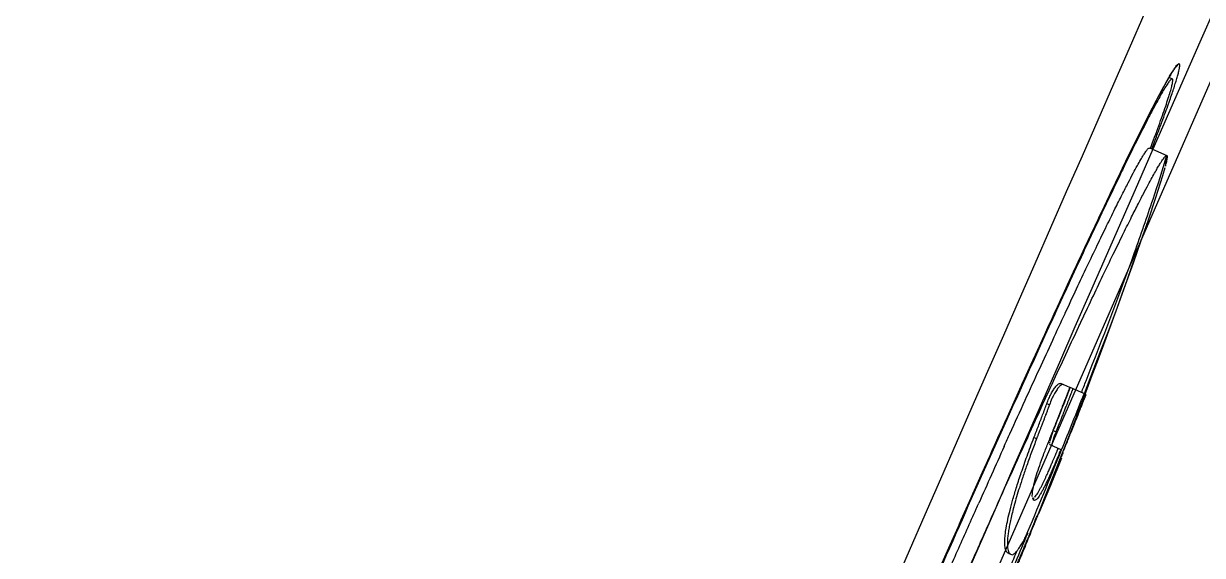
# Model space of a CAD drawing. Header units: millimetres. Extents: x 1145859089 to 1147511753, y -1047484727 to -1047247487.
# Drawn here: x 1146335798.7 to 1146335893.6, y -1047431174.8 to -1047431132 of the extents above; entities that cross this region are included whole.
import ezdxf
from ezdxf.xclip import XClip

# ---------------------------------------------------------------- set-up
doc = ezdxf.new("R2010")
doc.units = ezdxf.units.MM
doc.header["$LTSCALE"] = 100
doc.header["$MEASUREMENT"] = 0
doc.header["$XCLIPFRAME"] = 2
doc.layers.get('0').update_dxf_attribs({"linetype": 'CONTINUOUS'})
doc.layers.add('XREF', color=135, linetype='CONTINUOUS')
doc.layers.add('단지배치도$0$W240910', color=135, linetype='CONTINUOUS')

# ---------------------------------------------------------------- blocks, each defined once
blk = doc.blocks.new('단지배치도$0$zw$9902')
at = {"layer": '단지배치도$0$W240910', "linetype": 'ByBlock', "ltscale": 20}
for p, q in [((67175.562, -59870.414), (67241.68, -59719.244)), ((67217.56, -59766.611), (67217.535, -59766.648)), ((67217.583, -59766.575), (67217.56, -59766.611)), ((67217.605, -59766.542), (67217.583, -59766.575)), ((67217.626, -59766.512), (67217.605, -59766.542)), ((67217.646, -59766.483), (67217.626, -59766.512)), ((67217.665, -59766.457), (67217.646, -59766.483)), ((67217.682, -59766.434), (67217.665, -59766.457)), ((67217.698, -59766.412), (67217.682, -59766.434)), ((67217.712, -59766.394), (67217.698, -59766.412)), ((67217.724, -59766.377), (67217.712, -59766.394)), ((67217.735, -59766.364), (67217.724, -59766.377)), ((67217.744, -59766.353), (67217.735, -59766.364)), ((67217.751, -59766.344), (67217.744, -59766.353)), ((67217.757, -59766.338), (67217.751, -59766.344)), ((67217.759, -59766.335), (67217.757, -59766.338)), ((67217.759, -59766.335), (67217.759, -59766.335)), ((67217.038, -59767.478), (67216.955, -59767.626)), ((67217.117, -59767.339), (67217.038, -59767.478)), ((67217.193, -59767.209), (67217.117, -59767.339)), ((67217.264, -59767.087), (67217.193, -59767.209)), ((67217.332, -59766.974), (67217.264, -59767.087)), ((67217.548, -59767.178), (67217.28, -59767.061)), ((67217.395, -59766.87), (67217.332, -59766.974)), ((67217.425, -59766.821), (67217.395, -59766.87)), ((67217.454, -59766.774), (67217.425, -59766.821)), ((67217.482, -59766.73), (67217.454, -59766.774)), ((67217.509, -59766.688), (67217.482, -59766.73)), ((67217.535, -59766.648), (67217.509, -59766.688)), ((67216.579, -59768.31), (67216.42, -59768.607)), ((67216.728, -59768.035), (67216.579, -59768.31)), ((67216.867, -59767.783), (67216.728, -59768.035)), ((67216.955, -59767.626), (67216.867, -59767.783)), ((67216.072, -59769.27), (67215.883, -59769.634)), ((67216.251, -59768.927), (67216.072, -59769.27)), ((67216.42, -59768.607), (67216.251, -59768.927)), ((67215.685, -59770.02), (67215.478, -59770.427)), ((67215.883, -59769.634), (67215.685, -59770.02)), ((67215.038, -59771.301), (67214.806, -59771.767)), ((67215.262, -59770.854), (67215.038, -59771.301)), ((67215.478, -59770.427), (67215.262, -59770.854)), ((67214.806, -59771.767), (67214.483, -59772.42)), ((67214.146, -59773.106), (67213.795, -59773.826)), ((67214.483, -59772.42), (67214.146, -59773.106)), ((67215.727, -59772.726), (67217.122, -59773.336)), ((67215.904, -59772.803), (67215.907, -59772.795)), ((67213.795, -59773.826), (67213.43, -59774.579)), ((67213.43, -59774.579), (67213.052, -59775.363)), ((67216.759, -59774.973), (67216.201, -59776.733)), ((67216.958, -59774.32), (67216.759, -59774.973)), ((67213.052, -59775.363), (67212.661, -59776.18)), ((67212.257, -59777.027), (67211.84, -59777.905)), ((67212.661, -59776.18), (67212.257, -59777.027)), ((67216.201, -59776.733), (67215.606, -59778.528)), ((67211.84, -59777.905), (67211.411, -59778.813)), ((67211.411, -59778.813), (67210.971, -59779.751)), ((67215.606, -59778.528), (67215.002, -59780.287)), ((67210.971, -59779.751), (67210.518, -59780.716)), ((67210.518, -59780.716), (67210.056, -59781.707)), ((67215.002, -59780.287), (67214.396, -59782.005)), ((67210.056, -59781.707), (67209.583, -59782.724)), ((67209.583, -59782.724), (67209.101, -59783.764)), ((67214.396, -59782.005), (67213.764, -59783.758)), ((67209.101, -59783.764), (67208.61, -59784.826)), ((67213.764, -59783.758), (67213.104, -59785.549)), ((67208.61, -59784.826), (67208.111, -59785.91)), ((67213.104, -59785.549), (67212.43, -59787.348)), ((67208.111, -59785.91), (67207.477, -59787.292)), ((67207.477, -59787.292), (67206.832, -59788.703)), ((67212.43, -59787.348), (67211.729, -59789.192)), ((67206.832, -59788.703), (67206.174, -59790.147)), ((67211.729, -59789.192), (67210.998, -59791.086)), ((67206.174, -59790.147), (67205.499, -59791.632)), ((67210.998, -59791.086), (67210.447, -59792.493)), ((67205.499, -59791.632), (67204.805, -59793.165)), ((67209.312, -59791.996), (67208.577, -59791.675)), ((67210.613, -59792.565), (67209.337, -59792.007)), ((67204.805, -59793.165), (67204.089, -59794.753)), ((67207.66, -59793.39), (67207.45, -59793.298)), ((67204.089, -59794.753), (67203.496, -59796.069)), ((67206.63, -59796.115), (67206.419, -59796.023)), ((67208.182, -59795.565), (67207.971, -59795.473)), ((67203.496, -59796.069), (67202.886, -59797.429)), ((67204.02, -59796.743), (67204.059, -59796.656)), ((67207.694, -59796.581), (67208.583, -59796.969)), ((67202.886, -59797.429), (67202.256, -59798.835)), ((67208.632, -59797.671), (67207.739, -59799.865)), ((67208.632, -59797.672), (67208.576, -59797.647)), ((67202.256, -59798.835), (67201.613, -59800.277)), ((67201.613, -59800.277), (67200.961, -59801.74)), ((67207.739, -59799.865), (67206.795, -59802.159)), ((67200.961, -59801.74), (67200.306, -59803.212)), ((67206.782, -59802.154), (67206.795, -59802.159)), ((67200.306, -59803.212), (67199.656, -59804.68)), ((67206.14, -59803.638), (67206.33, -59803.184)), ((67205.915, -59803.699), (67205.775, -59804.033)), ((67206.175, -59803.653), (67206.14, -59803.638)), ((67199.656, -59804.68), (67199.015, -59806.129)), ((67204.39, -59805.345), (67204.601, -59805.437)), ((67205.738, -59804.69), (67205.706, -59804.676))]:
    blk.add_line(p, q, dxfattribs=at)
at = {"layer": '단지배치도$0$W240910'}
blk.add_arc((56404.253, -57219.78, 0), 12756.719, 322.5073299, 9.110085, dxfattribs=at)
at = {"layer": '단지배치도$0$W240910', "linetype": 'ByBlock', "ltscale": 20}
for centre, radius, start, end in [((93492.861, -71309.971), 28703.079, 156.175393, 156.577978), ((93061.131, -71121.144), 28226.861, 156.173706, 156.5796719), ((68111.941, -60201.81), 994.87, 155.063341, 155.409218), ((66685.235, -59584.625), 564.854, 337.91553, 338.40736), ((68432.674, -60351.135), 1347.94, 155.714178, 155.926512), ((66577.689, -59540.778), 680.995, 337.259537, 337.89906), ((66532.959, -59521.99), 729.311, 337.006513, 337.158307)]:
    blk.add_arc(centre, radius, start, end, dxfattribs=at)
blk.add_ellipse((66756.086, -59619.918), major_axis=(177.193, -452.685), ratio=1, start_param=0.708795, end_param=0.862005, dxfattribs=at)
for points, knots in [([(67215.907, -59772.795), (67215.925, -59772.749), (67216.08, -59772.343), (67216.352, -59771.627), (67216.701, -59770.692), (67216.993, -59769.895), (67217.235, -59769.217), (67217.437, -59768.638), (67217.609, -59768.13), (67217.758, -59767.674), (67217.886, -59767.261), (67217.992, -59766.895), (67218.072, -59766.586), (67218.124, -59766.347), (67218.149, -59766.172), (67218.155, -59766.053), (67218.141, -59765.965), (67218.11, -59765.951)], [0, 0, 0, 0, 0.148021, 1.303745, 2.298237, 3.141822, 3.851049, 4.45559, 4.984101, 5.459902, 5.893388, 6.280951, 6.605326, 6.848571, 7.016796, 7.126248, 7.228192, 7.228192, 7.228192, 7.228192]), ([(67217.649, -59766.445), (67217.609, -59766.506), (67217.5, -59766.676), (67217.375, -59766.881), (67217.291, -59767.024), (67217.271, -59767.057)], [0, 0, 0, 0, 0.220338, 0.6039544, 0.7196038, 0.7196038, 0.7196038, 0.7196038]), ([(67218.11, -59765.951), (67218.08, -59765.938), (67218.009, -59765.984), (67217.93, -59766.064), (67217.822, -59766.194), (67217.729, -59766.327), (67217.667, -59766.418), (67217.649, -59766.445)], [0, 0, 0, 0, 0.0980617, 0.201128, 0.3602246, 0.5936368, 0.6907797, 0.6907797, 0.6907797, 0.6907797]), ([(67217.271, -59767.057), (67217.218, -59767.148), (67217.087, -59767.375), (67216.874, -59767.756), (67216.62, -59768.222), (67216.334, -59768.759), (67216.004, -59769.39), (67215.619, -59770.139), (67215.173, -59771.022), (67214.66, -59772.052), (67214.075, -59773.242), (67213.412, -59774.609), (67212.66, -59776.174), (67211.81, -59777.961), (67210.852, -59779.996), (67209.774, -59782.305), (67208.563, -59784.921), (67207.204, -59787.88), (67205.68, -59791.223), (67203.972, -59795.001), (67202.06, -59799.264), (67199.906, -59804.103), (67197.525, -59809.497), (67195.053, -59815.148), (67192.697, -59820.583), (67190.593, -59825.478), (67188.753, -59829.793), (67187.133, -59833.625), (67185.706, -59837.026), (67184.451, -59840.043), (67183.348, -59842.718), (67182.38, -59845.086), (67181.533, -59847.179), (67180.794, -59849.024), (67180.152, -59850.646), (67179.596, -59852.067), (67179.117, -59853.31), (67178.706, -59854.392), (67178.358, -59855.325), (67178.067, -59856.12), (67177.826, -59856.795), (67177.625, -59857.373), (67177.453, -59857.88), (67177.315, -59858.305), (67177.234, -59858.565), (67177.201, -59858.673)], [0, 0, 0, 0, 0.313904, 0.785938, 1.309904, 1.908722, 2.610799, 3.446041, 4.432154, 5.579577, 6.898803, 8.409937, 10.137933, 12.10808, 14.347045, 16.883775, 19.753734, 22.995188, 26.650958, 30.776923, 35.433042, 40.668896, 46.665278, 53.123251, 59.172395, 64.435061, 69.106362, 73.246956, 76.916151, 80.169465, 83.05019, 85.596842, 87.844859, 89.823381, 91.559072, 93.077294, 94.402921, 95.55651, 96.548523, 97.389382, 98.09617, 98.698881, 99.226154, 99.701164, 100.041093, 100.041093, 100.041093, 100.041093]), ([(67217.548, -59767.178), (67217.535, -59767.175), (67217.501, -59767.177), (67217.451, -59767.215), (67217.388, -59767.275), (67217.276, -59767.41), (67217.11, -59767.65), (67216.878, -59768.023), (67216.599, -59768.504), (67216.276, -59769.09), (67215.908, -59769.778), (67215.33, -59770.89), (67214.59, -59772.359), (67213.995, -59773.569), (67213.71, -59774.154)], [0, 0, 0, 0, 0.037854, 0.096807, 0.18345, 0.299451, 0.620754, 1.060569, 1.616799, 2.286868, 3.068011, 3.957376, 6.049129, 8.001669, 8.001669, 8.001669, 8.001669]), ([(67215.792, -59772.75), (67216.019, -59772.152), (67216.346, -59771.274), (67216.751, -59770.148), (67217.007, -59769.41), (67217.218, -59768.775), (67217.382, -59768.244), (67217.498, -59767.82), (67217.561, -59767.535), (67217.585, -59767.361), (67217.586, -59767.274), (67217.58, -59767.212), (67217.558, -59767.185), (67217.548, -59767.178)], [0, 0, 0, 0, 1.920561, 2.810156, 3.591512, 4.261774, 4.818171, 5.258124, 5.579532, 5.695572, 5.782243, 5.841216, 5.87908, 5.87908, 5.87908, 5.87908]), ([(67208.931, -59786.017), (67209.236, -59785.363), (67209.828, -59784.1), (67210.689, -59782.277), (67211.493, -59780.594), (67212.234, -59779.063), (67212.901, -59777.705), (67213.481, -59776.545), (67213.972, -59775.587), (67214.379, -59774.811), (67214.716, -59774.191), (67214.993, -59773.699), (67215.22, -59773.327), (67215.396, -59773.04), (67215.541, -59772.878), (67215.626, -59772.73), (67215.698, -59772.745), (67215.715, -59772.753)], [0, 0, 0, 0, 2.164869, 4.184166, 6.04779, 7.762806, 9.286848, 10.585733, 11.652675, 12.516561, 13.214865, 13.772063, 14.20558, 14.531009, 14.759687, 14.901069, 14.956033, 14.956033, 14.956033, 14.956033]), ([(67213.71, -59774.154), (67213.632, -59774.315), (67213.136, -59775.335), (67212.182, -59777.322), (67210.966, -59779.897), (67210.164, -59781.612), (67209.818, -59782.357)], [0, 0, 0, 0, 0.537005, 3.400659, 6.614663, 9.079079, 9.079079, 9.079079, 9.079079]), ([(67210.001, -59787.15), (67210.046, -59787.055), (67210.407, -59786.286), (67211.061, -59784.899), (67211.947, -59783.04), (67212.768, -59781.338), (67213.513, -59779.814), (67214.169, -59778.492), (67214.728, -59777.384), (67215.197, -59776.474), (67215.586, -59775.735), (67215.907, -59775.142), (67216.169, -59774.672), (67216.384, -59774.302), (67216.56, -59774.011), (67216.705, -59773.784), (67216.824, -59773.612), (67216.925, -59773.479), (67217.007, -59773.39), (67217.085, -59773.32), (67217.122, -59773.336)], [0, 0, 0, 0, 0.317667, 2.546569, 4.601266, 6.497077, 8.212421, 9.692432, 10.924248, 11.935786, 12.763703, 13.429295, 13.958653, 14.378781, 14.712775, 14.977527, 15.186198, 15.3462, 15.462877, 15.582439, 15.582439, 15.582439, 15.582439]), ([(67210.239, -59792.402), (67210.363, -59792.087), (67211.837, -59788.349), (67213.81, -59783.186), (67215.929, -59777.126), (67216.769, -59774.517), (67217.122, -59773.336)], [0, 0, 0, 0, 1.015514, 12.053259, 16.577359, 20.274834, 20.274834, 20.274834, 20.274834]), ([(67217.122, -59773.336), (67217.157, -59773.352), (67217.158, -59773.454), (67217.147, -59773.571), (67217.118, -59773.729), (67217.07, -59773.927), (67217.014, -59774.13), (67216.974, -59774.267), (67216.958, -59774.321)], [0, 0, 0, 0, 0.115839, 0.228888, 0.3842, 0.586991, 0.844952, 1.014035, 1.014035, 1.014035, 1.014035]), ([(67204.059, -59796.656), (67204.201, -59796.341), (67204.75, -59795.126), (67205.68, -59793.077), (67206.826, -59790.57), (67207.896, -59788.246), (67208.59, -59786.749), (67208.928, -59786.026), (67208.931, -59786.017)], [0, 0, 0, 0, 1.036829, 3.999041, 6.750569, 9.30493, 11.673982, 11.701224, 11.701224, 11.701224, 11.701224]), ([(67198.207, -59813.302), (67198.707, -59812.158), (67199.729, -59809.829), (67201.269, -59806.344), (67202.787, -59802.935), (67204.226, -59799.728), (67205.568, -59796.761), (67206.821, -59794.013), (67207.993, -59791.464), (67209.043, -59789.198), (67209.705, -59787.782), (67210.001, -59787.15)], [0, 0, 0, 0, 3.743672, 7.631825, 11.428276, 14.93902, 18.178212, 21.197, 23.998758, 26.597082, 28.688442, 28.688442, 28.688442, 28.688442]), ([(67207.302, -59787.81), (67206.274, -59790.057), (67203.955, -59795.167), (67200.283, -59803.382), (67196.287, -59812.454), (67192.339, -59821.546), (67188.797, -59829.823), (67186.617, -59835), (67185.663, -59837.285)], [0, 0, 0, 0, 7.412838, 16.836515, 26.99373, 37.150656, 46.573573, 54.002163, 54.002163, 54.002163, 54.002163]), ([(67207.45, -59793.298), (67207.5, -59793.161), (67207.607, -59792.896), (67207.782, -59792.522), (67207.965, -59792.198), (67208.143, -59791.941), (67208.307, -59791.767), (67208.447, -59791.667), (67208.544, -59791.661), (67208.577, -59791.675)], [0, 0, 0, 0, 0.437832, 0.858245, 1.237806, 1.553804, 1.792378, 1.953384, 2.060312, 2.060312, 2.060312, 2.060312]), ([(67207.538, -59796.512), (67207.56, -59796.458), (67207.594, -59796.373), (67207.642, -59796.252), (67207.684, -59796.147), (67207.73, -59796.031), (67207.781, -59795.902), (67207.837, -59795.761), (67207.899, -59795.605), (67207.967, -59795.433), (67208.042, -59795.244), (67208.124, -59795.036), (67208.214, -59794.809), (67208.312, -59794.56), (67208.418, -59794.291), (67208.526, -59794.016), (67208.629, -59793.754), (67208.721, -59793.517), (67208.803, -59793.308), (67208.876, -59793.12), (67208.942, -59792.952), (67209.001, -59792.8), (67209.054, -59792.662), (67209.103, -59792.537), (67209.147, -59792.423), (67209.187, -59792.32), (67209.241, -59792.179), (67209.282, -59792.072), (67209.312, -59791.996)], [0, 0, 0, 0, 0.17416, 0.276031, 0.388935, 0.513769, 0.651585, 0.803563, 0.971007, 1.15534, 1.358079, 1.580814, 1.825108, 2.092345, 2.384014, 2.69133, 2.977529, 3.229439, 3.453049, 3.65296, 3.832726, 3.995123, 4.142371, 4.276119, 4.397538, 4.507655, 4.607381, 4.851738, 4.851738, 4.851738, 4.851738]), ([(67208.788, -59791.767), (67208.744, -59791.748), (67208.61, -59791.777), (67208.447, -59791.927), (67208.255, -59792.164), (67208.056, -59792.494), (67207.849, -59792.911), (67207.723, -59793.221), (67207.66, -59793.39)], [0, 0, 0, 0, 0.143478, 0.361031, 0.665707, 1.052829, 1.51729, 2.057986, 2.057986, 2.057986, 2.057986]), ([(67207.971, -59795.473), (67208.128, -59795.079), (67208.438, -59794.301), (67208.893, -59793.145), (67209.19, -59792.384), (67209.337, -59792.007)], [0, 0, 0, 0, 1.271475, 2.513114, 3.724917, 3.724917, 3.724917, 3.724917]), ([(67209.548, -59792.099), (67209.536, -59792.129), (67209.51, -59792.197), (67209.47, -59792.298), (67209.428, -59792.406), (67209.383, -59792.522), (67209.329, -59792.659), (67209.279, -59792.789), (67209.233, -59792.906), (67209.193, -59793.007), (67209.15, -59793.116), (67209.104, -59793.235), (67209.053, -59793.365), (67208.997, -59793.506), (67208.937, -59793.659), (67208.872, -59793.825), (67208.802, -59794.003), (67208.73, -59794.185), (67208.661, -59794.358), (67208.6, -59794.513), (67208.546, -59794.651), (67208.497, -59794.774), (67208.453, -59794.884), (67208.413, -59794.984), (67208.367, -59795.1), (67208.317, -59795.226), (67208.264, -59795.359), (67208.22, -59795.469), (67208.194, -59795.535), (67208.182, -59795.565)], [0, 0, 0, 0, 0.095089, 0.219783, 0.322968, 0.445598, 0.591346, 0.764655, 0.863252, 0.970765, 1.087943, 1.215607, 1.354611, 1.505842, 1.670102, 1.848055, 2.040627, 2.245358, 2.433728, 2.59899, 2.745967, 2.877573, 2.996021, 3.1031, 3.200257, 3.369431, 3.510696, 3.62852, 3.724919, 3.724919, 3.724919, 3.724919]), ([(67208.811, -59797.069), (67208.824, -59797.038), (67208.85, -59796.972), (67208.892, -59796.868), (67208.939, -59796.752), (67208.991, -59796.624), (67209.048, -59796.481), (67209.112, -59796.324), (67209.182, -59796.15), (67209.259, -59795.958), (67209.345, -59795.747), (67209.438, -59795.514), (67209.54, -59795.259), (67209.652, -59794.981), (67209.769, -59794.689), (67209.883, -59794.404), (67209.986, -59794.144), (67210.078, -59793.915), (67210.159, -59793.71), (67210.232, -59793.526), (67210.298, -59793.36), (67210.358, -59793.21), (67210.411, -59793.074), (67210.46, -59792.951), (67210.504, -59792.84), (67210.554, -59792.713), (67210.59, -59792.622), (67210.613, -59792.565)], [0, 0, 0, 0, 0.101216, 0.21268, 0.337037, 0.475183, 0.628251, 0.797552, 0.984556, 1.19086, 1.418155, 1.668178, 1.942617, 2.242149, 2.568282, 2.885152, 3.162222, 3.407853, 3.62699, 3.823753, 4.001309, 4.162123, 4.30788, 4.439847, 4.55914, 4.666717, 4.850658, 4.850658, 4.850658, 4.850658]), ([(67206.419, -59796.023), (67206.537, -59795.715), (67206.771, -59795.104), (67207.114, -59794.196), (67207.339, -59793.596), (67207.45, -59793.298)], [0, 0, 0, 0, 0.989544, 1.960523, 2.912934, 2.912934, 2.912934, 2.912934]), ([(67207.66, -59793.39), (67207.647, -59793.426), (67207.623, -59793.491), (67207.585, -59793.594), (67207.547, -59793.695), (67207.507, -59793.802), (67207.464, -59793.916), (67207.414, -59794.051), (67207.366, -59794.178), (67207.323, -59794.294), (67207.286, -59794.392), (67207.246, -59794.498), (67207.202, -59794.614), (67207.155, -59794.739), (67207.104, -59794.874), (67207.051, -59795.013), (67207, -59795.148), (67206.953, -59795.269), (67206.913, -59795.376), (67206.866, -59795.498), (67206.817, -59795.628), (67206.765, -59795.763), (67206.722, -59795.875), (67206.678, -59795.99), (67206.648, -59796.068), (67206.63, -59796.115)], [0, 0, 0, 0, 0.112954, 0.208496, 0.331779, 0.433261, 0.553589, 0.696324, 0.865585, 0.961592, 1.066042, 1.179595, 1.302893, 1.436481, 1.58099, 1.736669, 1.883678, 2.012234, 2.126246, 2.228064, 2.40197, 2.544523, 2.662842, 2.761843, 2.912936, 2.912936, 2.912936, 2.912936]), ([(67204.39, -59805.345), (67204.354, -59805.329), (67204.276, -59805.289), (67204.176, -59805.167), (67204.119, -59805.01), (67204.082, -59804.822), (67204.062, -59804.592), (67204.064, -59804.264), (67204.1, -59803.82), (67204.182, -59803.258), (67204.314, -59802.585), (67204.497, -59801.809), (67204.737, -59800.923), (67205.039, -59799.916), (67205.415, -59798.767), (67205.878, -59797.453), (67206.227, -59796.521), (67206.419, -59796.023)], [0, 0, 0, 0, 0.118596, 0.259742, 0.460965, 0.614568, 0.833792, 1.152184, 1.597101, 2.167626, 2.856983, 3.651553, 4.561285, 5.608192, 6.805232, 8.187969, 9.789716, 9.789716, 9.789716, 9.789716]), ([(67207.693, -59796.319), (67207.695, -59796.31), (67207.709, -59796.244), (67207.742, -59796.127), (67207.789, -59795.976), (67207.834, -59795.844), (67207.874, -59795.73), (67207.919, -59795.609), (67207.951, -59795.524), (67207.971, -59795.473)], [0, 0, 0, 0, 0.0286483, 0.202492, 0.3627056, 0.5025188, 0.6215872, 0.72481, 0.891535, 0.891535, 0.891535, 0.891535]), ([(67208.182, -59795.565), (67208.213, -59795.578), (67208.119, -59795.674), (67208.109, -59795.774), (67208.05, -59795.914), (67208.01, -59796.04), (67207.973, -59796.156), (67207.945, -59796.25), (67207.917, -59796.35), (67207.892, -59796.478), (67207.836, -59796.643), (67207.905, -59796.673)], [0, 0, 0, 0, 0.099852, 0.220205, 0.362888, 0.530834, 0.624621, 0.724171, 0.82741, 0.928421, 1.154137, 1.154137, 1.154137, 1.154137]), ([(67206.63, -59796.115), (67206.491, -59796.477), (67206.222, -59797.188), (67205.849, -59798.221), (67205.523, -59799.171), (67205.249, -59800.017), (67205.023, -59800.763), (67204.836, -59801.425), (67204.681, -59802.018), (67204.555, -59802.553), (67204.453, -59803.039), (67204.374, -59803.481), (67204.317, -59803.884), (67204.282, -59804.249), (67204.27, -59804.577), (67204.284, -59804.86), (67204.323, -59805.088), (67204.386, -59805.25), (67204.473, -59805.37), (67204.553, -59805.417), (67204.601, -59805.437)], [0, 0, 0, 0, 1.16257, 2.280251, 3.29542, 4.176424, 4.948514, 5.631315, 6.240232, 6.787216, 7.281357, 7.729263, 8.135329, 8.501917, 8.829303, 9.116603, 9.352359, 9.519651, 9.634222, 9.7897, 9.7897, 9.7897, 9.7897]), ([(67206.288, -59800.775), (67206.285, -59800.741), (67206.283, -59800.569), (67206.318, -59800.209), (67206.439, -59799.659), (67206.629, -59798.993), (67206.882, -59798.235), (67207.189, -59797.398), (67207.417, -59796.817), (67207.538, -59796.512)], [0, 0, 0, 0, 0.103432, 0.513998, 1.083013, 1.788604, 2.591194, 3.480034, 4.463626, 4.463626, 4.463626, 4.463626]), ([(67208.583, -59796.969), (67208.642, -59796.995), (67208.466, -59797.172), (67208.44, -59797.348), (67208.332, -59797.574), (67208.236, -59797.815), (67208.121, -59798.084), (67207.995, -59798.379), (67207.853, -59798.704), (67207.698, -59799.051), (67207.537, -59799.402), (67207.379, -59799.735), (67207.23, -59800.034), (67207.093, -59800.296), (67206.963, -59800.525), (67206.844, -59800.719), (67206.729, -59800.878), (67206.617, -59801.011), (67206.487, -59801.088), (67206.426, -59801.062)], [0, 0, 0, 0, 0.195011, 0.405941, 0.642777, 0.905836, 1.19659, 1.517326, 1.87024, 2.25796, 2.658507, 3.030466, 3.362542, 3.658502, 3.92079, 4.149796, 4.343803, 4.500246, 4.69802, 4.69802, 4.69802, 4.69802]), ([(67206.494, -59800.812), (67206.533, -59800.764), (67206.613, -59800.658), (67206.725, -59800.479), (67206.841, -59800.278), (67206.957, -59800.062), (67207.071, -59799.839), (67207.181, -59799.615), (67207.286, -59799.395), (67207.384, -59799.183), (67207.476, -59798.983), (67207.561, -59798.794), (67207.639, -59798.618), (67207.711, -59798.454), (67207.777, -59798.301), (67207.838, -59798.159), (67207.895, -59798.027), (67207.947, -59797.904), (67207.996, -59797.789), (67208.04, -59797.684), (67208.081, -59797.587), (67208.127, -59797.477), (67208.176, -59797.357), (67208.228, -59797.23), (67208.272, -59797.123), (67208.319, -59797.007), (67208.352, -59796.927), (67208.372, -59796.877)], [0, 0, 0, 0, 0.18482, 0.399634, 0.634331, 0.880768, 1.133215, 1.385465, 1.630793, 1.864656, 2.085114, 2.291887, 2.484706, 2.66379, 2.829812, 2.983805, 3.127128, 3.261057, 3.38575, 3.500511, 3.604704, 3.698441, 3.860084, 3.994572, 4.108376, 4.208118, 4.369264, 4.369264, 4.369264, 4.369264]), ([(67207.667, -59796.471), (67207.668, -59796.464), (67207.675, -59796.413), (67207.684, -59796.362), (67207.693, -59796.319)], [0, 0, 0, 0, 0.0226947, 0.154275, 0.154275, 0.154275, 0.154275]), ([(67208.576, -59797.647), (67208.602, -59797.584), (67208.654, -59797.456), (67208.732, -59797.264), (67208.785, -59797.134), (67208.811, -59797.069)], [0, 0, 0, 0, 0.2050972, 0.4131775, 0.6241854, 0.6241854, 0.6241854, 0.6241854]), ([(67196.919, -59812.738), (67197.496, -59811.418), (67198.61, -59808.88), (67200.229, -59805.216), (67201.338, -59802.724), (67201.907, -59801.449), (67201.974, -59801.3)], [0, 0, 0, 0, 4.321778, 8.317016, 12.015205, 12.505484, 12.505484, 12.505484, 12.505484]), ([(67206.426, -59801.062), (67206.376, -59801.04), (67206.311, -59800.935), (67206.292, -59800.829), (67206.288, -59800.775)], [0, 0, 0, 0, 0.1644097, 0.3278175, 0.3278175, 0.3278175, 0.3278175]), ([(67206.332, -59800.956), (67206.353, -59800.945), (67206.414, -59800.904), (67206.463, -59800.85), (67206.494, -59800.812)], [0, 0, 0, 0, 0.0700071, 0.2170755, 0.2170755, 0.2170755, 0.2170755]), ([(67206.33, -59803.184), (67206.289, -59803.166), (67206.416, -59803.041), (67206.435, -59802.91), (67206.507, -59802.766), (67206.559, -59802.642), (67206.604, -59802.54), (67206.647, -59802.433), (67206.712, -59802.327), (67206.72, -59802.126), (67206.782, -59802.154)], [0, 0, 0, 0, 0.132267, 0.291369, 0.480203, 0.586289, 0.699205, 0.815635, 0.920594, 1.125394, 1.125394, 1.125394, 1.125394]), ([(67205.775, -59804.033), (67205.453, -59804.803), (67204.784, -59806.389), (67203.813, -59808.674), (67203.162, -59810.189), (67202.861, -59810.887)], [0, 0, 0, 0, 2.502735, 5.165204, 7.447969, 7.447969, 7.447969, 7.447969]), ([(67203.118, -59810.762), (67203.137, -59810.717), (67203.18, -59810.617), (67203.237, -59810.484), (67203.29, -59810.361), (67203.336, -59810.254), (67203.387, -59810.137), (67203.443, -59810.007), (67203.504, -59809.864), (67203.572, -59809.706), (67203.646, -59809.532), (67203.728, -59809.341), (67203.818, -59809.13), (67203.918, -59808.897), (67204.027, -59808.641), (67204.147, -59808.359), (67204.279, -59808.049), (67204.424, -59807.709), (67204.582, -59807.337), (67204.751, -59806.94), (67204.918, -59806.544), (67205.075, -59806.174), (67205.213, -59805.847), (67205.335, -59805.556), (67205.445, -59805.295), (67205.544, -59805.061), (67205.633, -59804.849), (67205.713, -59804.657), (67205.787, -59804.482), (67205.853, -59804.324), (67205.914, -59804.179), (67205.969, -59804.047), (67206.019, -59803.927), (67206.065, -59803.818), (67206.105, -59803.722), (67206.129, -59803.663), (67206.14, -59803.638)], [0, 0, 0, 0, 0.146797, 0.327675, 0.432694, 0.548589, 0.676395, 0.817275, 0.972512, 1.14355, 1.331994, 1.539634, 1.768441, 2.020558, 2.298256, 2.603906, 2.940022, 3.30906, 3.713162, 4.153195, 4.603544, 5.003521, 5.356171, 5.669828, 5.95075, 6.203727, 6.432484, 6.640047, 6.828834, 7.000657, 7.15709, 7.299559, 7.429341, 7.547589, 7.655318, 7.739113, 7.739113, 7.739113, 7.739113]), ([(67204.601, -59805.437), (67204.646, -59805.457), (67204.749, -59805.424), (67204.869, -59805.332), (67205.006, -59805.193), (67205.165, -59804.989), (67205.349, -59804.716), (67205.547, -59804.386), (67205.679, -59804.146), (67205.747, -59804.021)], [0, 0, 0, 0, 0.147564, 0.278021, 0.465247, 0.723521, 1.056426, 1.451024, 1.877742, 1.877742, 1.877742, 1.877742]), ([(67206.145, -59803.738), (67206.14, -59803.744), (67206.1, -59803.795), (67206.075, -59803.9), (67206.013, -59804.032), (67205.96, -59804.166), (67205.881, -59804.329), (67205.856, -59804.486), (67205.675, -59804.662), (67205.738, -59804.69)], [0, 0, 0, 0, 0.020973, 0.195028, 0.313432, 0.457468, 0.631209, 0.830617, 1.035233, 1.035233, 1.035233, 1.035233]), ([(67205.747, -59804.021), (67205.765, -59803.986), (67205.803, -59803.916), (67205.859, -59803.808), (67205.896, -59803.736), (67205.915, -59803.699)], [0, 0, 0, 0, 0.1187338, 0.2398341, 0.3631489, 0.3631489, 0.3631489, 0.3631489]), ([(67205.738, -59804.69), (67205.714, -59804.746), (67205.676, -59804.836), (67205.623, -59804.963), (67205.576, -59805.074), (67205.525, -59805.196), (67205.468, -59805.331), (67205.405, -59805.481), (67205.336, -59805.646), (67205.259, -59805.828), (67205.175, -59806.028), (67205.082, -59806.249), (67204.979, -59806.491), (67204.867, -59806.758), (67204.743, -59807.05), (67204.607, -59807.37), (67204.459, -59807.719), (67204.299, -59808.097), (67204.132, -59808.488), (67203.971, -59808.866), (67203.825, -59809.208), (67203.695, -59809.511), (67203.579, -59809.782), (67203.475, -59810.024), (67203.382, -59810.242), (67203.306, -59810.417), (67203.262, -59810.521), (67203.245, -59810.56)], [0, 0, 0, 0, 0.184426, 0.292401, 0.412165, 0.544699, 0.691154, 0.852839, 1.031212, 1.227885, 1.444622, 1.683337, 1.94606, 2.234907, 2.551956, 2.899001, 3.276921, 3.687612, 4.131091, 4.551906, 4.919952, 5.247488, 5.540496, 5.803723, 6.039756, 6.250901, 6.377263, 6.377263, 6.377263, 6.377263])]:
    blk.add_open_spline(points, degree=3, knots=knots, dxfattribs=at)
for points in [[(67207.694, -59796.581), (67207.66, -59796.565), (67207.662, -59796.508), (67207.667, -59796.471)], [(67206.175, -59803.653), (67206.203, -59803.666), (67206.163, -59803.715), (67206.145, -59803.738)]]:
    blk.add_open_spline(points, degree=3, dxfattribs=at)
blk = doc.blocks.new('단지배치도')
blk.add_blockref('단지배치도$0$zw$9902', (141034.193, 142437.157))

msp = doc.modelspace()

# ---------------------------------------------------------------- block references
at = {"layer": 'XREF'}
ref = msp.add_blockref('단지배치도', (1146127639.433663, -1047513806.462535), dxfattribs=at)
XClip(ref).set_block_clipping_path([(72982.4064819524, 34919.7593965298), (360382.4067475507, 255319.7593436697)])

doc.saveas('drawing.dxf')
